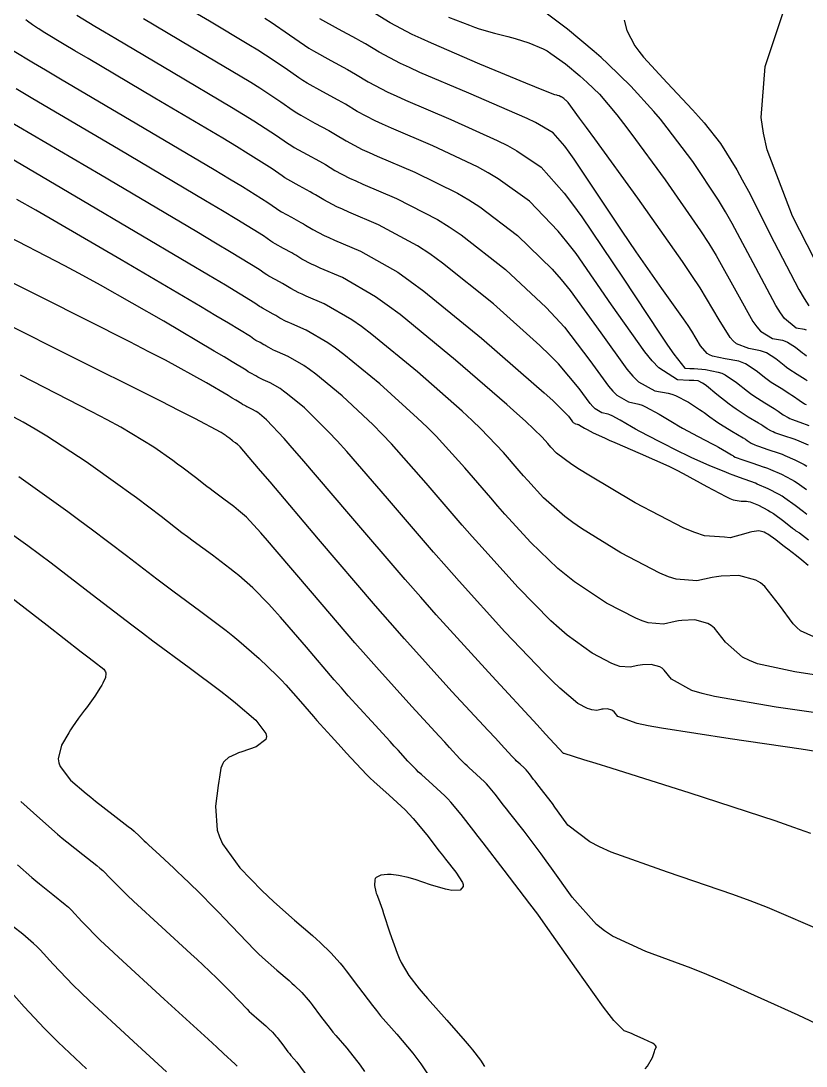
# Model space of a CAD drawing. Header units: metres. Extents: x 837117 to 838479, y 1189012 to 1191015.
# Drawn here: x 837526.6 to 837574.9, y 1190600.8 to 1190665.1 of the extents above; entities that cross this region are included whole.
import ezdxf

# ---------------------------------------------------------------- set-up
doc = ezdxf.new("R2010")
doc.units = ezdxf.units.M
doc.header["$LTSCALE"] = 0.3
doc.layers.add('COTAS 10', color=1, linetype='Continuous')
doc.layers.add('COTAS INT', color=252, linetype='Continuous')

msp = doc.modelspace()

# ---------------------------------------------------------------- linework, layer by layer
at = {"layer": 'COTAS 10'}
for points in [[(837541.614, 1190665.267), (837542.008, 1190665.014), (837543.132, 1190664.239), (837544.064, 1190663.59), (837544.337, 1190663.417), (837544.616, 1190663.247), (837545.677, 1190662.654), (837546.701, 1190662.103), (837546.956, 1190661.959), (837547.2, 1190661.818), (837547.978, 1190661.341), (837549.185, 1190660.708), (837549.698, 1190660.47), (837550.289, 1190660.204), (837553.072, 1190659.017), (837555.926, 1190657.738), (837556.563, 1190657.414), (837557.133, 1190657.104), (837558.636, 1190656.097), (837560.051, 1190654.499), (837560.566, 1190653.817), (837561.134, 1190653.032), (837563.629, 1190649.33), (837565.947, 1190645.807), (837566.405, 1190645.134), (837566.782, 1190644.592), (837567.476, 1190643.729), (837567.773, 1190643.712), (837567.9, 1190643.703), (837568.047, 1190643.694), (837568.736, 1190643.646), (837569.525, 1190643.487), (837569.735, 1190643.407), (837569.94, 1190643.312), (837570.65, 1190642.839), (837571.331, 1190642.298), (837571.519, 1190642.16), (837571.706, 1190642.027), (837572.381, 1190641.59), (837572.965, 1190641.232), (837573.096, 1190641.149), (837573.213, 1190641.073), (837573.525, 1190640.854), (837573.817, 1190640.679), (837573.923, 1190640.629), (837574.039, 1190640.579), (837574.547, 1190640.397), (837575.105, 1190640.205)], [(837563.74, 1190665.134), (837563.895, 1190664.499), (837564.39, 1190663.561), (837564.635, 1190663.228), (837564.927, 1190662.864), (837566.374, 1190661.282), (837567.943, 1190659.622), (837568.313, 1190659.208), (837568.654, 1190658.814), (837569.654, 1190657.555), (837570.659, 1190655.936), (837571.004, 1190655.315), (837571.378, 1190654.619), (837572.969, 1190651.483), (837574.483, 1190648.562), (837574.808, 1190648.002), (837575.093, 1190647.55)], [(837526.089, 1190663.289), (837527.382, 1190662.516), (837528.127, 1190662.075), (837529.041, 1190661.535), (837533.742, 1190658.766), (837538.505, 1190655.946), (837539.458, 1190655.375), (837540.252, 1190654.896), (837541.798, 1190653.92), (837542.334, 1190653.548), (837542.49, 1190653.448), (837542.651, 1190653.35), (837543.26, 1190653.01), (837543.848, 1190652.693), (837543.995, 1190652.611), (837544.135, 1190652.53), (837544.582, 1190652.256), (837545.275, 1190651.893), (837545.57, 1190651.756), (837545.909, 1190651.603), (837547.507, 1190650.921), (837549.799, 1190649.624), (837550.576, 1190649.084), (837551.415, 1190648.465), (837554.96, 1190645.576), (837558.18, 1190642.769), (837558.815, 1190642.202), (837559.338, 1190641.727), (837560.3, 1190640.77), (837560.509, 1190640.479), (837560.558, 1190640.423), (837560.603, 1190640.377), (837560.734, 1190640.303), (837560.852, 1190640.278), (837560.889, 1190640.265), (837560.927, 1190640.248), (837561.082, 1190640.163), (837561.297, 1190640.036), (837561.374, 1190639.994), (837561.459, 1190639.948), (837561.827, 1190639.754), (837562.524, 1190639.427), (837562.817, 1190639.297), (837563.152, 1190639.149), (837564.722, 1190638.476), (837566.478, 1190637.688), (837566.931, 1190637.468), (837567.369, 1190637.249), (837568.832, 1190636.451), (837569.986, 1190635.822), (837570.229, 1190635.709), (837570.44, 1190635.623), (837570.925, 1190635.531), (837571.188, 1190635.543), (837571.255, 1190635.545), (837571.366, 1190635.525), (837571.487, 1190635.495), (837571.998, 1190635.3), (837572.583, 1190634.987), (837572.75, 1190634.883), (837572.92, 1190634.771), (837573.554, 1190634.303), (837574.098, 1190633.877), (837574.211, 1190633.792), (837574.307, 1190633.721), (837574.521, 1190633.582), (837575.077, 1190633.157)], [(837575.532, 1190620.135), (837574.617, 1190620.283), (837570.251, 1190620.921), (837566.027, 1190621.57), (837565.202, 1190621.725), (837564.528, 1190621.868), (837563.337, 1190622.295), (837563.11, 1190622.581), (837563.042, 1190622.636), (837562.973, 1190622.68), (837562.705, 1190622.752), (837562.436, 1190622.741), (837562.365, 1190622.733), (837562.296, 1190622.723), (837562.059, 1190622.669), (837561.742, 1190622.693), (837561.621, 1190622.733), (837561.487, 1190622.787), (837560.885, 1190623.1), (837559.776, 1190624.023), (837559.322, 1190624.461), (837558.804, 1190624.979), (837556.402, 1190627.508), (837553.58, 1190630.617), (837552.796, 1190631.5), (837552.012, 1190632.393), (837549.174, 1190635.698), (837546.66, 1190638.604), (837546.079, 1190639.245), (837545.55, 1190639.815), (837544.055, 1190641.283), (837543.022, 1190642.131), (837542.782, 1190642.31), (837542.563, 1190642.465), (837541.942, 1190642.825), (837541.529, 1190643.002), (837541.441, 1190643.041), (837541.365, 1190643.077), (837541.185, 1190643.171), (837541.07, 1190643.242), (837541.034, 1190643.262), (837540.996, 1190643.284), (837540.843, 1190643.366), (837540.686, 1190643.454), (837540.644, 1190643.479), (837540.604, 1190643.505), (837540.465, 1190643.601), (837539.609, 1190644.122), (837539.116, 1190644.415), (837538.512, 1190644.774), (837535.406, 1190646.606), (837531.52, 1190648.821), (837530.424, 1190649.421), (837529.32, 1190650.015), (837525.258, 1190652.111)], [(837526.488, 1190637.048), (837529.508, 1190634.897), (837530.248, 1190634.359), (837530.946, 1190633.845), (837533.121, 1190632.194), (837534.978, 1190630.76), (837535.476, 1190630.382), (837535.967, 1190630.013), (837537.682, 1190628.751), (837539.248, 1190627.573), (837539.646, 1190627.257), (837540.028, 1190626.945), (837541.277, 1190625.855), (837542.364, 1190624.805), (837542.644, 1190624.518), (837542.915, 1190624.233), (837543.819, 1190623.221), (837544.621, 1190622.283), (837544.828, 1190622.046), (837545.028, 1190621.819), (837545.698, 1190621.078), (837546.315, 1190620.407), (837546.482, 1190620.223), (837546.648, 1190620.041), (837547.235, 1190619.39), (837547.899, 1190618.702), (837548.113, 1190618.496), (837548.341, 1190618.283), (837549.274, 1190617.458), (837550.251, 1190616.553), (837550.507, 1190616.289), (837550.756, 1190616.021), (837551.6, 1190615.005), (837552.361, 1190614.012), (837552.557, 1190613.758), (837552.746, 1190613.513), (837553.377, 1190612.703), (837553.778, 1190612.077), (837553.822, 1190611.948), (837553.837, 1190611.838), (837553.65, 1190611.602), (837553.139, 1190611.586), (837552.951, 1190611.615), (837552.742, 1190611.659), (837551.816, 1190611.938), (837550.871, 1190612.254), (837550.65, 1190612.321), (837550.446, 1190612.379), (837549.857, 1190612.514), (837549.4, 1190612.562), (837549.28, 1190612.565), (837549.163, 1190612.564), (837548.763, 1190612.522), (837548.472, 1190612.382), (837548.423, 1190612.319), (837548.388, 1190612.245), (837548.374, 1190611.891), (837548.457, 1190611.507), (837548.482, 1190611.415), (837548.508, 1190611.328), (837548.61, 1190611.066), (837548.783, 1190610.611), (837548.854, 1190610.403), (837548.935, 1190610.159), (837549.311, 1190608.982), (837549.758, 1190607.722), (837549.884, 1190607.425), (837550.011, 1190607.151), (837550.476, 1190606.35), (837551.122, 1190605.532), (837551.362, 1190605.247), (837551.629, 1190604.937), (837552.814, 1190603.606), (837553.959, 1190602.317), (837554.202, 1190602.034), (837554.411, 1190601.781), (837554.896, 1190601.135), (837555.141, 1190600.754)], [(837535.564, 1190600.42), (837533.276, 1190602.533), (837530.842, 1190604.787), (837530.304, 1190605.301), (837529.827, 1190605.767), (837528.596, 1190607.055), (837527.797, 1190607.932), (837527.591, 1190608.139), (837527.392, 1190608.331), (837526.73, 1190608.897), (837526.091, 1190609.399)]]:
    msp.add_lwpolyline(points, dxfattribs=at)
at = {"layer": 'COTAS INT'}
for points in [[(837575.069, 1190638.984), (837574.513, 1190639.223), (837574.351, 1190639.286), (837574.187, 1190639.348), (837573.565, 1190639.563), (837573.016, 1190639.753), (837572.898, 1190639.8), (837572.794, 1190639.844), (837572.539, 1190639.985), (837572.263, 1190640.173), (837572.146, 1190640.247), (837572.011, 1190640.332), (837571.375, 1190640.718), (837570.622, 1190641.205), (837570.413, 1190641.354), (837570.203, 1190641.508), (837569.442, 1190642.112), (837568.802, 1190642.63), (837568.668, 1190642.73), (837568.552, 1190642.81), (837568.291, 1190642.944), (837568.012, 1190642.959), (837567.885, 1190642.965), (837567.736, 1190642.972), (837567.02, 1190643.004), (837565.876, 1190643.735), (837565.458, 1190644.182), (837564.997, 1190644.735), (837562.963, 1190647.618), (837560.775, 1190650.771), (837560.216, 1190651.494), (837559.677, 1190652.153), (837557.901, 1190653.992), (837555.989, 1190655.377), (837555.366, 1190655.748), (837554.701, 1190656.115), (837551.959, 1190657.398), (837549.413, 1190658.484), (837548.873, 1190658.727), (837548.403, 1190658.945), (837547.299, 1190659.524), (837546.587, 1190659.96), (837546.364, 1190660.089), (837546.13, 1190660.221), (837545.193, 1190660.725), (837544.223, 1190661.268), (837543.967, 1190661.423), (837543.718, 1190661.582), (837542.865, 1190662.175), (837541.657, 1190662.99), (837541.183, 1190663.289), (837540.649, 1190663.619), (837538.218, 1190665.076), (837535.858, 1190666.471)], [(837574.996, 1190642.952), (837574.874, 1190643.033), (837574.391, 1190643.335), (837573.874, 1190643.67), (837573.73, 1190643.771), (837573.586, 1190643.877), (837573.064, 1190644.292), (837572.49, 1190644.657), (837572.314, 1190644.732), (837572.13, 1190644.794), (837571.402, 1190644.925), (837570.648, 1190645.23), (837570.448, 1190645.404), (837570.251, 1190645.615), (837569.572, 1190646.7), (837568.405, 1190648.659), (837567.902, 1190649.422), (837567.32, 1190650.281), (837564.566, 1190654.18), (837561.922, 1190657.835), (837561.41, 1190658.54), (837560.993, 1190659.112), (837560.281, 1190660.073), (837560.185, 1190660.166), (837560.156, 1190660.191), (837560.127, 1190660.217), (837560.017, 1190660.31), (837559.903, 1190660.392), (837559.872, 1190660.41), (837559.841, 1190660.427), (837559.731, 1190660.474), (837559.624, 1190660.508), (837559.595, 1190660.516), (837559.565, 1190660.524), (837559.462, 1190660.55), (837558.693, 1190660.854), (837558.245, 1190661.037), (837557.694, 1190661.263), (837554.856, 1190662.438), (837551.878, 1190663.713), (837551.239, 1190664.002), (837550.681, 1190664.263), (837549.337, 1190664.975), (837548.426, 1190665.533)], [(837574.956, 1190646.051), (837574.828, 1190646.095), (837574.321, 1190646.186), (837573.611, 1190646.777), (837573.355, 1190647.136), (837573.072, 1190647.58), (837571.836, 1190649.888), (837570.387, 1190652.633), (837569.97, 1190653.351), (837569.546, 1190654.051), (837567.958, 1190656.43), (837566.381, 1190658.518), (837565.964, 1190659.035), (837565.555, 1190659.525), (837564.15, 1190661.076), (837562.73, 1190662.452), (837562.313, 1190662.833), (837561.884, 1190663.213), (837560.248, 1190664.587), (837558.684, 1190665.754)], [(837575.893, 1190649.544), (837574.101, 1190653.077), (837572.53, 1190657.158), (837572.301, 1190658.179), (837572.162, 1190659.154), (837572.404, 1190662.281), (837573.527, 1190665.604)], [(837574.984, 1190634.723), (837574.883, 1190634.793), (837574.769, 1190634.876), (837574.251, 1190635.277), (837573.629, 1190635.726), (837573.45, 1190635.84), (837573.268, 1190635.949), (837572.587, 1190636.303), (837571.926, 1190636.594), (837571.815, 1190636.641), (837571.757, 1190636.664), (837571.594, 1190636.728), (837571.054, 1190636.921), (837570.436, 1190637.141), (837570.223, 1190637.224), (837569.992, 1190637.315), (837569.009, 1190637.722), (837567.86, 1190638.234), (837567.525, 1190638.392), (837567.183, 1190638.556), (837565.886, 1190639.206), (837564.7, 1190639.831), (837564.428, 1190639.979), (837564.18, 1190640.117), (837563.486, 1190640.525), (837562.988, 1190640.8), (837562.863, 1190640.853), (837562.745, 1190640.897), (837562.366, 1190640.976), (837561.944, 1190641.216), (837561.798, 1190641.362), (837561.64, 1190641.542), (837560.965, 1190642.482), (837559.697, 1190643.988), (837559.165, 1190644.525), (837558.554, 1190645.115), (837555.695, 1190647.68), (837552.559, 1190650.193), (837551.774, 1190650.75), (837551.025, 1190651.247), (837548.62, 1190652.54), (837546.785, 1190653.323), (837546.395, 1190653.499), (837546.057, 1190653.656), (837545.261, 1190654.073), (837544.748, 1190654.387), (837544.587, 1190654.48), (837544.419, 1190654.575), (837543.743, 1190654.939), (837543.044, 1190655.33), (837542.86, 1190655.442), (837542.68, 1190655.556), (837542.065, 1190655.984), (837540.603, 1190656.919), (837539.889, 1190657.354), (837539.041, 1190657.865), (837534.861, 1190660.343), (837530.745, 1190662.769), (837529.938, 1190663.247), (837529.274, 1190663.641), (837528.076, 1190664.362), (837527.804, 1190664.544), (837527.725, 1190664.597), (837527.643, 1190664.651), (837527.333, 1190664.858), (837527.013, 1190665.084), (837526.925, 1190665.15)], [(837530.063, 1190665.435), (837531.166, 1190664.766), (837531.748, 1190664.419), (837532.45, 1190664.003), (837535.98, 1190661.921), (837539.577, 1190659.783), (837540.32, 1190659.332), (837540.954, 1190658.943), (837542.332, 1190658.047), (837543.026, 1190657.565), (837543.229, 1190657.436), (837543.437, 1190657.309), (837544.227, 1190656.868), (837544.989, 1190656.457), (837545.179, 1190656.35), (837545.361, 1190656.245), (837545.94, 1190655.89), (837546.839, 1190655.419), (837547.221, 1190655.241), (837547.661, 1190655.044), (837549.733, 1190654.159), (837552.25, 1190652.869), (837552.971, 1190652.416), (837553.702, 1190651.921), (837556.43, 1190649.784), (837558.929, 1190647.461), (837559.515, 1190646.848), (837560.056, 1190646.249), (837561.631, 1190644.194), (837562.771, 1190642.606), (837563.038, 1190642.301), (837563.284, 1190642.054), (837563.997, 1190641.648), (837564.638, 1190641.516), (837564.838, 1190641.442), (837565.048, 1190641.351), (837565.889, 1190640.887), (837566.809, 1190640.329), (837567.069, 1190640.179), (837567.331, 1190640.031), (837568.294, 1190639.513), (837569.155, 1190639.062), (837569.352, 1190638.956), (837569.532, 1190638.858), (837570.033, 1190638.573), (837570.349, 1190638.383), (837570.412, 1190638.344), (837570.465, 1190638.312), (837570.567, 1190638.245), (837570.746, 1190638.175), (837570.847, 1190638.141), (837570.97, 1190638.099), (837571.601, 1190637.894), (837572.351, 1190637.636), (837572.379, 1190637.626), (837572.549, 1190637.561), (837572.744, 1190637.485), (837573.415, 1190637.197), (837574.042, 1190636.87), (837574.21, 1190636.77), (837574.374, 1190636.665), (837574.947, 1190636.251)], [(837534.154, 1190665.237), (837537.099, 1190663.498), (837540.113, 1190661.701), (837540.752, 1190661.311), (837541.306, 1190660.967), (837542.598, 1190660.111), (837543.372, 1190659.573), (837543.598, 1190659.43), (837543.83, 1190659.288), (837544.71, 1190658.796), (837545.56, 1190658.339), (837545.772, 1190658.219), (837545.974, 1190658.103), (837546.62, 1190657.707), (837547.621, 1190657.182), (837548.047, 1190656.984), (837548.537, 1190656.764), (837550.846, 1190655.778), (837553.475, 1190654.492), (837554.168, 1190654.082), (837554.846, 1190653.649), (837557.165, 1190651.888), (837559.303, 1190649.807), (837559.866, 1190649.171), (837560.416, 1190648.51), (837562.297, 1190645.906), (837563.902, 1190643.67), (837564.278, 1190643.24), (837564.625, 1190642.892), (837565.629, 1190642.321), (837566.438, 1190642.194), (837566.661, 1190642.126), (837566.884, 1190642.044), (837567.687, 1190641.631), (837568.377, 1190641.187), (837568.529, 1190641.085), (837568.664, 1190640.992), (837569.01, 1190640.734), (837569.362, 1190640.477), (837569.501, 1190640.385), (837569.657, 1190640.284), (837570.37, 1190639.846), (837571.056, 1190639.431), (837571.195, 1190639.346), (837571.313, 1190639.273), (837571.553, 1190639.115), (837571.77, 1190639.01), (837571.872, 1190638.97), (837571.993, 1190638.926), (837572.583, 1190638.728), (837573.269, 1190638.492), (837573.45, 1190638.424), (837573.628, 1190638.354), (837574.242, 1190638.09), (837574.816, 1190637.792), (837574.969, 1190637.7)], [(837574.948, 1190641.459), (837574.841, 1190641.513), (837574.51, 1190641.724), (837574.164, 1190641.972), (837574.046, 1190642.051), (837573.92, 1190642.133), (837573.386, 1190642.462), (837572.79, 1190642.848), (837572.624, 1190642.965), (837572.458, 1190643.087), (837571.857, 1190643.565), (837571.196, 1190643.986), (837570.993, 1190644.072), (837570.781, 1190644.144), (837569.942, 1190644.294), (837569.167, 1190644.457), (837568.994, 1190644.537), (837568.841, 1190644.633), (837568.439, 1190645.106), (837567.904, 1190645.995), (837567.665, 1190646.353), (837567.388, 1190646.76), (837566.062, 1190648.633), (837564.481, 1190650.871), (837564.043, 1190651.508), (837563.604, 1190652.153), (837562.022, 1190654.544), (837560.652, 1190656.589), (837560.348, 1190657.016), (837560.077, 1190657.382), (837559.371, 1190658.201), (837558.277, 1190658.832), (837557.76, 1190659.081), (837557.152, 1190659.36), (837554.185, 1190660.636), (837551.166, 1190661.925), (837550.524, 1190662.213), (837549.967, 1190662.471), (837548.658, 1190663.158), (837547.813, 1190663.676), (837547.548, 1190663.828), (837547.271, 1190663.985), (837546.16, 1190664.583), (837545.009, 1190665.226)], [(837552.925, 1190665.322), (837554.209, 1190664.818), (837554.524, 1190664.706), (837554.821, 1190664.606), (837555.748, 1190664.343), (837556.569, 1190664.139), (837556.799, 1190664.075), (837557.03, 1190664.009), (837557.877, 1190663.745), (837558.743, 1190663.374), (837558.987, 1190663.24), (837559.232, 1190663.093), (837560.132, 1190662.448), (837561.006, 1190661.715), (837561.234, 1190661.512), (837561.457, 1190661.309), (837562.215, 1190660.574), (837563.274, 1190659.319), (837563.687, 1190658.787), (837564.152, 1190658.176), (837566.262, 1190655.305), (837568.433, 1190652.166), (837568.936, 1190651.387), (837569.396, 1190650.646), (837570.704, 1190648.294), (837571.662, 1190646.597), (837571.901, 1190646.27), (837572.13, 1190646.003), (837572.862, 1190645.555), (837573.479, 1190645.445), (837573.635, 1190645.391), (837573.784, 1190645.328), (837574.271, 1190645.019), (837574.714, 1190644.667), (837574.836, 1190644.577), (837574.958, 1190644.491)], [(837575.056, 1190631.575), (837574.658, 1190631.903), (837574.335, 1190632.167), (837573.801, 1190632.596), (837573.662, 1190632.695), (837573.589, 1190632.75), (837573.501, 1190632.818), (837573.06, 1190633.167), (837572.575, 1190633.512), (837572.46, 1190633.578), (837572.353, 1190633.631), (837572.032, 1190633.717), (837571.597, 1190633.653), (837571.417, 1190633.612), (837571.212, 1190633.56), (837570.254, 1190633.289), (837569.916, 1190633.316), (837568.674, 1190633.414), (837568.075, 1190633.611), (837567.406, 1190633.88), (837564.409, 1190635.439), (837561.565, 1190637.137), (837560.993, 1190637.492), (837560.515, 1190637.798), (837559.565, 1190638.49), (837559.224, 1190638.866), (837559.034, 1190639.08), (837558.691, 1190639.48), (837557.663, 1190640.455), (837557.137, 1190640.926), (837556.505, 1190641.484), (837553.351, 1190644.224), (837549.948, 1190647.016), (837549.16, 1190647.606), (837548.44, 1190648.117), (837546.394, 1190649.302), (837545.033, 1190649.883), (837544.744, 1190650.013), (837544.493, 1190650.129), (837543.903, 1190650.439), (837543.522, 1190650.672), (837543.403, 1190650.741), (837543.278, 1190650.811), (837542.777, 1190651.081), (837542.258, 1190651.371), (837542.121, 1190651.454), (837541.988, 1190651.539), (837541.532, 1190651.856), (837539.901, 1190652.872), (837539.027, 1190653.397), (837537.969, 1190654.028), (837532.623, 1190657.188), (837527.337, 1190660.301), (837526.317, 1190660.903)], [(837576.495, 1190624.696), (837574.241, 1190625.029), (837571.946, 1190625.538), (837571.453, 1190625.727), (837571.021, 1190625.936), (837569.978, 1190626.863), (837569.298, 1190627.719), (837569.096, 1190627.882), (837568.889, 1190628.015), (837568.089, 1190628.228), (837567.283, 1190628.195), (837567.071, 1190628.171), (837566.864, 1190628.14), (837566.157, 1190627.979), (837565.208, 1190628.054), (837564.848, 1190628.172), (837564.447, 1190628.333), (837562.647, 1190629.27), (837560.671, 1190630.58), (837560.158, 1190630.977), (837559.659, 1190631.388), (837557.984, 1190632.999), (837556.402, 1190634.741), (837555.963, 1190635.236), (837555.523, 1190635.737), (837553.933, 1190637.589), (837552.161, 1190639.53), (837551.608, 1190640.086), (837551.027, 1190640.65), (837548.703, 1190642.754), (837546.485, 1190644.573), (837545.971, 1190644.958), (837545.502, 1190645.291), (837544.168, 1190646.064), (837543.281, 1190646.442), (837543.092, 1190646.527), (837542.929, 1190646.603), (837542.544, 1190646.805), (837542.296, 1190646.957), (837542.218, 1190647.002), (837542.137, 1190647.048), (837541.81, 1190647.223), (837541.472, 1190647.412), (837541.383, 1190647.467), (837541.296, 1190647.522), (837540.999, 1190647.729), (837539.198, 1190648.825), (837538.164, 1190649.44), (837536.897, 1190650.192), (837530.385, 1190654.033), (837521.704, 1190659.142)], [(837575.399, 1190627.199), (837574.596, 1190627.565), (837574.369, 1190627.756), (837574.14, 1190627.987), (837573.298, 1190629.147), (837572.392, 1190630.287), (837572.123, 1190630.506), (837571.846, 1190630.682), (837570.781, 1190630.967), (837569.707, 1190630.922), (837569.424, 1190630.89), (837569.148, 1190630.849), (837568.206, 1190630.634), (837566.941, 1190630.734), (837566.461, 1190630.892), (837565.926, 1190631.107), (837563.528, 1190632.354), (837561.118, 1190633.858), (837560.576, 1190634.234), (837560.087, 1190634.593), (837558.774, 1190635.744), (837557.813, 1190636.803), (837557.546, 1190637.104), (837557.279, 1190637.409), (837556.312, 1190638.535), (837554.912, 1190639.993), (837554.372, 1190640.506), (837553.766, 1190641.067), (837551.027, 1190643.489), (837548.217, 1190645.794), (837547.566, 1190646.282), (837546.971, 1190646.704), (837545.281, 1190647.683), (837544.157, 1190648.163), (837543.918, 1190648.27), (837543.711, 1190648.366), (837543.223, 1190648.622), (837542.909, 1190648.815), (837542.81, 1190648.871), (837542.707, 1190648.93), (837542.293, 1190649.152), (837541.865, 1190649.392), (837541.752, 1190649.461), (837541.642, 1190649.531), (837541.265, 1190649.792), (837539.55, 1190650.848), (837538.595, 1190651.419), (837537.433, 1190652.11), (837531.504, 1190655.611), (837525.632, 1190659.067)], [(837576.823, 1190622.331), (837573.082, 1190622.859), (837569.296, 1190623.511), (837568.537, 1190623.697), (837567.903, 1190623.884), (837566.657, 1190624.579), (837566.204, 1190625.15), (837566.069, 1190625.259), (837565.931, 1190625.348), (837565.397, 1190625.49), (837564.859, 1190625.468), (837564.718, 1190625.452), (837564.58, 1190625.431), (837564.108, 1190625.324), (837563.475, 1190625.374), (837563.235, 1190625.453), (837562.967, 1190625.56), (837561.766, 1190626.185), (837560.223, 1190627.301), (837559.74, 1190627.719), (837559.232, 1190628.183), (837557.193, 1190630.253), (837554.991, 1190632.679), (837554.38, 1190633.368), (837553.768, 1190634.065), (837551.554, 1190636.644), (837549.411, 1190639.067), (837548.844, 1190639.666), (837548.288, 1190640.233), (837546.379, 1190642.018), (837544.753, 1190643.352), (837544.377, 1190643.634), (837544.033, 1190643.878), (837543.055, 1190644.445), (837542.405, 1190644.722), (837542.267, 1190644.784), (837542.147, 1190644.84), (837541.865, 1190644.988), (837541.683, 1190645.099), (837541.626, 1190645.132), (837541.566, 1190645.166), (837541.327, 1190645.295), (837541.079, 1190645.433), (837541.014, 1190645.473), (837540.95, 1190645.513), (837540.732, 1190645.665), (837539.385, 1190646.484), (837538.61, 1190646.946), (837537.659, 1190647.509), (837532.774, 1190650.391), (837527.539, 1190653.437), (837526.369, 1190654.104)], [(837575.216, 1190615.097), (837574.179, 1190615.467), (837573.018, 1190615.867), (837567.791, 1190617.57), (837562.932, 1190619.101), (837562.002, 1190619.394), (837561.254, 1190619.629), (837560.051, 1190620.005), (837560.03, 1190620.008), (837560.026, 1190620.009), (837560.023, 1190620.009), (837560.017, 1190620.011), (837560.015, 1190620.013), (837560.013, 1190620.014), (837560.012, 1190620.014), (837560.01, 1190620.013), (837560.009, 1190620.013), (837560.007, 1190620.014), (837560.004, 1190620.015), (837558.904, 1190621.203), (837558.376, 1190621.774), (837555.612, 1190624.762), (837552.169, 1190628.554), (837551.213, 1190629.632), (837550.257, 1190630.721), (837546.795, 1190634.753), (837543.909, 1190638.142), (837543.315, 1190638.825), (837542.811, 1190639.398), (837541.731, 1190640.548), (837541.29, 1190640.91), (837541.188, 1190640.986), (837541.094, 1190641.053), (837540.829, 1190641.206), (837540.653, 1190641.282), (837540.615, 1190641.298), (837540.583, 1190641.314), (837540.506, 1190641.354), (837540.457, 1190641.384), (837540.425, 1190641.402), (837540.36, 1190641.437), (837540.293, 1190641.475), (837540.275, 1190641.485), (837540.258, 1190641.496), (837540.199, 1190641.537), (837539.833, 1190641.76), (837539.623, 1190641.885), (837539.365, 1190642.038), (837538.039, 1190642.82), (837535.501, 1190644.205), (837534.479, 1190644.738), (837533.319, 1190645.336), (837527.976, 1190648.034), (837522.557, 1190650.746)], [(837576.182, 1190608.971), (837572.547, 1190610.529), (837571.497, 1190610.938), (837570.427, 1190611.339), (837566.408, 1190612.707), (837562.945, 1190613.945), (837562.227, 1190614.264), (837561.614, 1190614.572), (837560.267, 1190615.599), (837559.636, 1190616.492), (837559.473, 1190616.717), (837559.316, 1190616.931), (837558.79, 1190617.622), (837558.356, 1190618.177), (837558.256, 1190618.305), (837558.165, 1190618.423), (837557.908, 1190618.756), (837557.698, 1190619.009), (837557.636, 1190619.076), (837557.572, 1190619.141), (837557.329, 1190619.367), (837557.096, 1190619.572), (837557.039, 1190619.625), (837556.986, 1190619.677), (837556.821, 1190619.848), (837556.169, 1190620.557), (837555.809, 1190620.947), (837555.371, 1190621.421), (837553.139, 1190623.834), (837550.214, 1190627.072), (837549.338, 1190628.066), (837548.433, 1190629.103), (837544.928, 1190633.2), (837541.942, 1190636.734), (837541.364, 1190637.416), (837540.895, 1190637.969), (837540.1, 1190638.892), (837540.002, 1190638.977), (837539.972, 1190639.002), (837539.941, 1190639.026), (837539.818, 1190639.119), (837539.684, 1190639.218), (837539.646, 1190639.247), (837539.607, 1190639.276), (837539.461, 1190639.388), (837539.291, 1190639.518), (837539.236, 1190639.558), (837539.178, 1190639.6), (837538.941, 1190639.769), (837537.307, 1190640.627), (837536.368, 1190641.105), (837535.218, 1190641.686), (837529.306, 1190644.65), (837522.915, 1190647.85)], [(837578.518, 1190601.981), (837574.435, 1190603.923), (837569.885, 1190605.958), (837568.826, 1190606.406), (837567.854, 1190606.805), (837565.069, 1190607.829), (837563.026, 1190608.767), (837562.521, 1190609.112), (837562.042, 1190609.493), (837560.536, 1190611.176), (837559.27, 1190612.967), (837558.943, 1190613.417), (837558.628, 1190613.847), (837557.574, 1190615.233), (837556.704, 1190616.345), (837556.503, 1190616.602), (837556.32, 1190616.837), (837555.805, 1190617.505), (837555.384, 1190618.013), (837555.259, 1190618.147), (837555.132, 1190618.278), (837554.644, 1190618.73), (837554.178, 1190619.143), (837554.064, 1190619.249), (837553.957, 1190619.352), (837553.625, 1190619.695), (837552.995, 1190620.385), (837552.7, 1190620.706), (837552.352, 1190621.083), (837550.659, 1190622.915), (837548.485, 1190625.321), (837547.834, 1190626.059), (837547.162, 1190626.83), (837544.558, 1190629.874), (837542.266, 1190632.567), (837541.791, 1190633.117), (837541.385, 1190633.581), (837540.492, 1190634.546), (837540.011, 1190634.966), (837539.863, 1190635.087), (837539.71, 1190635.209), (837539.106, 1190635.663), (837538.445, 1190636.15), (837538.256, 1190636.292), (837538.064, 1190636.437), (837537.348, 1190636.99), (837536.509, 1190637.627), (837536.24, 1190637.825), (837535.955, 1190638.033), (837534.79, 1190638.862), (837532.76, 1190640.083), (837531.929, 1190640.538), (837530.981, 1190641.043), (837526.585, 1190643.29)], [(837565.033, 1190600.613), (837565.173, 1190600.78), (837565.472, 1190601.298), (837565.594, 1190601.673), (837565.622, 1190601.751), (837565.649, 1190601.817), (837565.725, 1190601.961), (837565.645, 1190602.077), (837565.572, 1190602.125), (837565.477, 1190602.181), (837564.952, 1190602.442), (837564.359, 1190602.708), (837564.221, 1190602.766), (837564.094, 1190602.818), (837563.731, 1190602.952), (837563.106, 1190603.59), (837562.815, 1190603.96), (837562.471, 1190604.414), (837560.804, 1190606.753), (837558.904, 1190609.442), (837558.414, 1190610.118), (837557.94, 1190610.763), (837556.359, 1190612.843), (837555.052, 1190614.512), (837554.751, 1190614.899), (837554.476, 1190615.252), (837553.703, 1190616.255), (837553.07, 1190617.017), (837552.883, 1190617.218), (837552.691, 1190617.416), (837551.959, 1190618.094), (837551.259, 1190618.713), (837551.089, 1190618.872), (837550.928, 1190619.027), (837550.43, 1190619.543), (837549.822, 1190620.213), (837549.591, 1190620.465), (837549.333, 1190620.745), (837548.178, 1190621.997), (837546.757, 1190623.57), (837546.331, 1190624.053), (837545.892, 1190624.556), (837544.189, 1190626.547), (837542.591, 1190628.4), (837542.218, 1190628.817), (837541.874, 1190629.193), (837540.884, 1190630.2), (837540.019, 1190630.956), (837539.755, 1190631.172), (837539.479, 1190631.391), (837538.394, 1190632.207), (837537.206, 1190633.081), (837536.866, 1190633.337), (837536.521, 1190633.599), (837535.234, 1190634.592), (837533.728, 1190635.736), (837533.244, 1190636.092), (837532.731, 1190636.465), (837530.639, 1190637.955), (837528.213, 1190639.539), (837527.49, 1190639.971), (837526.744, 1190640.401), (837523.864, 1190641.931)], [(837524.352, 1190634.727), (837527.03, 1190632.806), (837527.756, 1190632.272), (837528.474, 1190631.737), (837531.007, 1190629.796), (837533.435, 1190627.921), (837534.086, 1190627.428), (837534.728, 1190626.945), (837536.969, 1190625.295), (837538.925, 1190623.841), (837539.386, 1190623.482), (837539.813, 1190623.141), (837541.065, 1190622.068), (837541.692, 1190621.238), (837541.724, 1190621.051), (837541.695, 1190620.883), (837541.08, 1190620.428), (837540.204, 1190620.123), (837540.011, 1190620.049), (837539.839, 1190619.979), (837539.394, 1190619.764), (837539.135, 1190619.55), (837539.08, 1190619.481), (837539.032, 1190619.408), (837538.918, 1190619.109), (837538.826, 1190618.554), (837538.792, 1190618.319), (837538.754, 1190618.049), (837538.586, 1190616.781), (837538.7, 1190615.288), (837538.84, 1190614.876), (837539.027, 1190614.465), (837540.095, 1190612.984), (837541.445, 1190611.591), (837541.81, 1190611.236), (837542.171, 1190610.893), (837543.446, 1190609.764), (837544.55, 1190608.82), (837544.805, 1190608.595), (837545.037, 1190608.384), (837545.691, 1190607.753), (837546.259, 1190607.105), (837546.438, 1190606.884), (837546.626, 1190606.645), (837547.381, 1190605.634), (837548.239, 1190604.504), (837548.491, 1190604.19), (837548.751, 1190603.877), (837549.741, 1190602.741), (837550.726, 1190601.577), (837550.982, 1190601.245), (837551.231, 1190600.909), (837552.069, 1190599.659)], [(837525.982, 1190629.662), (837528.239, 1190627.911), (837530.329, 1190626.275), (837530.741, 1190625.952), (837531.082, 1190625.686), (837531.713, 1190625.193), (837531.827, 1190625.038), (837531.841, 1190624.985), (837531.848, 1190624.927), (837531.811, 1190624.681), (837531.66, 1190624.34), (837531.594, 1190624.222), (837531.519, 1190624.094), (837531.16, 1190623.549), (837530.75, 1190622.968), (837530.641, 1190622.817), (837530.534, 1190622.671), (837530.166, 1190622.182), (837529.788, 1190621.647), (837529.675, 1190621.472), (837529.558, 1190621.286), (837529.106, 1190620.516), (837528.903, 1190619.675), (837528.943, 1190619.443), (837529.025, 1190619.212), (837529.671, 1190618.381), (837530.63, 1190617.549), (837530.911, 1190617.317), (837531.197, 1190617.084), (837532.284, 1190616.239), (837533.221, 1190615.523), (837533.413, 1190615.371), (837533.575, 1190615.239), (837533.917, 1190614.933), (837534.199, 1190614.647), (837534.323, 1190614.528), (837534.468, 1190614.392), (837535.158, 1190613.758), (837536.022, 1190612.956), (837536.276, 1190612.715), (837536.537, 1190612.465), (837537.535, 1190611.492), (837538.556, 1190610.467), (837538.832, 1190610.184), (837539.105, 1190609.902), (837540.065, 1190608.888), (837540.989, 1190607.935), (837541.239, 1190607.691), (837541.486, 1190607.457), (837542.359, 1190606.684), (837543.115, 1190606.038), (837543.289, 1190605.883), (837543.448, 1190605.739), (837543.896, 1190605.307), (837544.285, 1190604.864), (837544.407, 1190604.713), (837544.536, 1190604.549), (837545.053, 1190603.857), (837545.64, 1190603.083), (837545.813, 1190602.868), (837545.99, 1190602.654), (837546.668, 1190601.877), (837547.493, 1190600.837), (837547.763, 1190600.456)], [(837526.613, 1190617.06), (837527.773, 1190616.007), (837528.865, 1190615.051), (837529.156, 1190614.806), (837529.442, 1190614.57), (837530.433, 1190613.792), (837531.278, 1190613.126), (837531.472, 1190612.96), (837531.649, 1190612.804), (837532.143, 1190612.307), (837532.858, 1190611.581), (837533.174, 1190611.279), (837533.541, 1190610.934), (837535.292, 1190609.324), (837537.079, 1190607.691), (837537.468, 1190607.332), (837537.812, 1190607.013), (837538.671, 1190606.196), (837539.221, 1190605.644), (837539.37, 1190605.491), (837539.517, 1190605.339), (837540.035, 1190604.792), (837540.533, 1190604.278), (837540.668, 1190604.147), (837540.801, 1190604.02), (837541.272, 1190603.604), (837541.679, 1190603.255), (837541.773, 1190603.172), (837541.859, 1190603.095), (837542.1, 1190602.861), (837542.31, 1190602.622), (837542.376, 1190602.541), (837542.445, 1190602.453), (837542.724, 1190602.079), (837543.041, 1190601.662), (837543.134, 1190601.547), (837543.23, 1190601.431), (837543.595, 1190601.012), (837544.26, 1190600.097)], [(837526.394, 1190613.166), (837527.292, 1190612.38), (837527.531, 1190612.178), (837527.766, 1190611.985), (837528.582, 1190611.344), (837529.335, 1190610.728), (837529.532, 1190610.55), (837529.723, 1190610.368), (837530.37, 1190609.681), (837531.518, 1190608.515), (837532.025, 1190608.03), (837532.614, 1190607.476), (837535.427, 1190604.889), (837538.136, 1190602.426), (837538.66, 1190601.949), (837539.086, 1190601.561), (837539.807, 1190600.9), (837539.887, 1190600.82), (837539.908, 1190600.798), (837539.93, 1190600.776)], [(837525.871, 1190605.496), (837526.822, 1190604.429), (837528.064, 1190603.085), (837528.467, 1190602.678), (837528.896, 1190602.255), (837530.657, 1190600.601)]]:
    msp.add_lwpolyline(points, dxfattribs=at)

doc.saveas('drawing.dxf')
